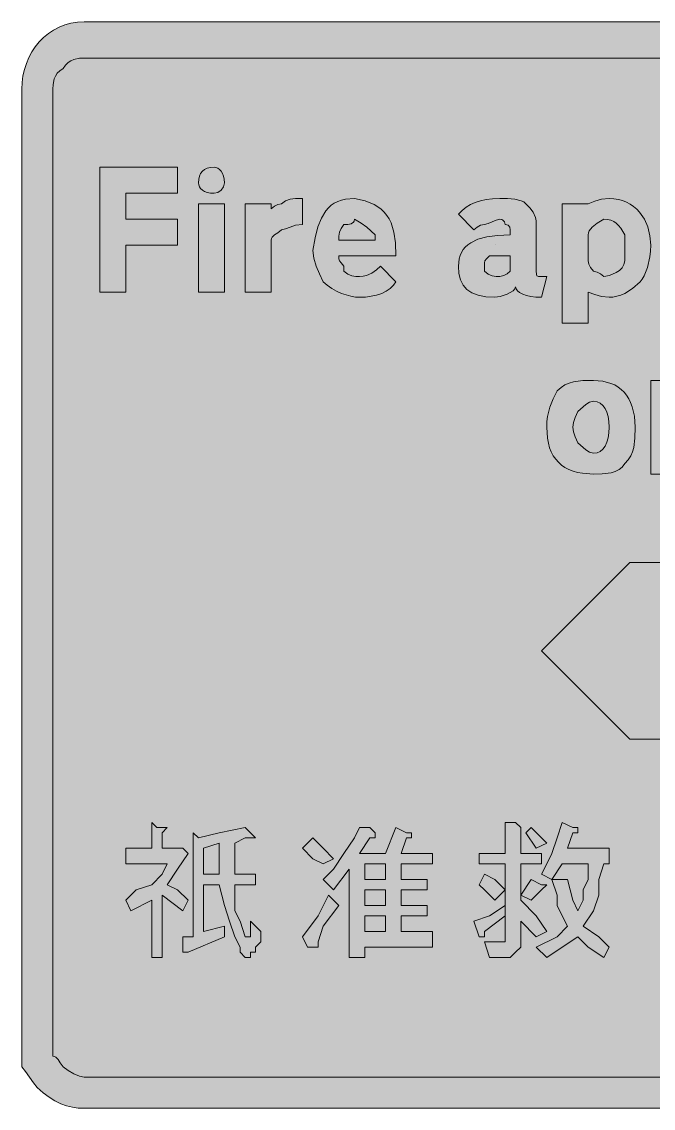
# Model space of a CAD drawing. Header units: metres. Extents: x 123 to 445, y 10 to 261.
# Drawn here: x 122.5 to 268.4, y 9.8 to 260.6 of the extents above; entities that cross this region are included whole.
import ezdxf

# ---------------------------------------------------------------- set-up
doc = ezdxf.new("R2010")
doc.units = ezdxf.units.M
for name, color, linetype, true_color in [('FILL_BLACK_000000', 7, 'Continuous', 0x000000), ('FILL_WHITE_FFFFFF', 7, 'Continuous', 0xffffff), ('STROKE_BLACK_000000', 7, 'Continuous', 0x000000)]:
    doc.layers.add(name, color=color, linetype=linetype, true_color=true_color)

msp = doc.modelspace()

# ---------------------------------------------------------------- hatches: boundary and pattern name
at = {"layer": 'FILL_BLACK_000000', "true_color": 0x000000}
h = msp.add_hatch(color=7, dxfattribs=at)
h.dxf.hatch_style = 1
h.paths.add_polyline_path([(430.95, 260.64), (432.04, 260.45), (433.35, 260.04), (434.66, 259.63), (435.75, 259.44), (437.36, 258.54), (438.75, 257.64), (440.14, 256.74), (441.75, 255.84), (442.63, 254.73), (443.4, 253.29), (443.94, 251.62), (444.15, 249.84), (444.55, 249.34), (444.84, 248.75), (445.2, 247.44), (445.35, 245.04), (445.35, 25.44), (445.29, 24.04), (445.12, 22.57), (444.84, 21.07), (444.45, 19.59), (443.94, 18.16), (443.33, 16.83), (442.59, 15.65), (441.75, 14.64), (440.4, 13.4), (439.05, 12.37), (437.7, 11.54), (436.35, 10.89), (435, 10.41), (433.65, 10.08), (432.3, 9.9), (430.95, 9.84), (136.95, 9.84), (135.6, 9.9), (134.25, 10.08), (132.9, 10.41), (131.55, 10.89), (130.2, 11.54), (128.85, 12.37), (127.5, 13.4), (126.15, 14.64), (125.25, 15.73), (124.35, 17.04), (123.45, 18.35), (122.55, 19.44), (122.55, 25.44), (122.55, 245.04), (122.62, 246.6), (122.82, 248.12), (123.16, 249.6), (123.62, 251.02), (124.2, 252.38), (124.89, 253.67), (125.69, 254.87), (126.6, 255.99), (127.6, 257.01), (128.7, 257.92), (129.89, 258.71), (131.16, 259.38), (132.5, 259.92), (133.92, 260.31), (135.4, 260.56), (136.95, 260.64), (430.95, 260.64)])
h = msp.add_hatch(color=7, dxfattribs=at)
h.dxf.hatch_style = 1
h.paths.add_polyline_path([(146.55, 198.24), (140.55, 198.24), (140.55, 227.04), (158.55, 227.04), (158.55, 221.04), (146.55, 221.04), (146.55, 215.04), (158.55, 215.04), (158.55, 209.04), (146.55, 209.04), (146.55, 198.24)])
h = msp.add_hatch(color=7, dxfattribs=at)
h.dxf.hatch_style = 1
h.paths.add_polyline_path([(169.14, 222.56), (168.6, 221.79), (167.83, 221.25), (166.95, 221.04), (166.11, 221.09), (165.37, 221.25), (164.76, 221.48), (164.25, 221.79), (163.86, 222.15), (163.57, 222.56), (163.41, 222.99), (163.35, 223.44), (163.41, 224.28), (163.57, 225.01), (163.86, 225.63), (164.25, 226.14), (164.76, 226.53), (165.37, 226.81), (166.11, 226.98), (166.95, 227.04), (167.4, 226.98), (167.83, 226.81), (168.24, 226.53), (168.6, 226.14), (168.91, 225.63), (169.14, 225.01), (169.3, 224.28), (169.35, 223.44), (169.14, 222.56)])
h = msp.add_hatch(color=7, dxfattribs=at)
h.dxf.hatch_style = 1
h.paths.add_polyline_path([(163.35, 198.24), (163.35, 218.64), (169.35, 218.64), (169.35, 198.24), (163.35, 198.24)])
h = msp.add_hatch(color=7, dxfattribs=at)
h.dxf.hatch_style = 1
h.paths.add_polyline_path([(174.15, 218.64), (180.15, 218.64), (180.15, 217.44), (180.9, 218.04), (181.67, 218.45), (182.55, 218.64), (183.47, 219.33), (184.5, 219.69), (185.76, 219.82), (187.35, 219.84), (187.35, 213.84), (185.76, 213.65), (184.5, 213.24), (183.47, 212.83), (182.55, 212.64), (181.67, 211.93), (180.9, 211.44), (180.36, 210.95), (180.2, 210.64), (180.15, 210.24), (180.15, 198.24), (174.15, 198.24), (174.15, 218.64)])
h = msp.add_hatch(color=7, dxfattribs=at)
h.dxf.hatch_style = 1
h.paths.add_polyline_path([(195.77, 205.93), (195.9, 205.44), (196.26, 204.95), (196.95, 204.24), (196.95, 203.04), (197.85, 202.35), (198.75, 201.99), (199.65, 201.86), (200.55, 201.84), (201.4, 201.89), (202.14, 202.05), (203.4, 202.59), (204.43, 203.36), (205.35, 204.24), (208.95, 200.64), (208.39, 199.8), (207.64, 199.06), (206.71, 198.45), (205.65, 197.94), (204.47, 197.55), (203.21, 197.26), (201.9, 197.1), (200.55, 197.04), (199.6, 197.1), (198.56, 197.26), (196.35, 197.94), (195.23, 198.45), (194.14, 199.06), (193.1, 199.8), (192.15, 200.64), (191.27, 202.44), (190.5, 204.24), (189.96, 206.04), (189.75, 207.84), (190.26, 210.77), (190.91, 213.26), (191.73, 215.33), (192.75, 216.99), (193.34, 217.67), (193.99, 218.26), (194.71, 218.75), (195.49, 219.15), (196.34, 219.45), (197.26, 219.67), (199.35, 219.84), (201.83, 219.27), (203.89, 218.45), (204.77, 217.94), (205.55, 217.35), (206.24, 216.69), (206.85, 215.94), (207.37, 215.11), (207.81, 214.19), (208.46, 212.08), (208.83, 209.57), (208.95, 206.64), (195.75, 206.64), (195.77, 205.93)])
h.paths.add_polyline_path([(204.15, 211.44), (202.2, 213.24), (200.94, 214.14), (199.35, 215.04), (199.3, 214.64), (199.14, 214.35), (198.6, 213.99), (197.83, 213.86), (196.95, 213.84), (196.26, 212.94), (195.9, 212.04), (195.77, 211.14), (195.75, 210.24), (204.15, 210.24), (204.15, 211.44)], flags=16)
h = msp.add_hatch(color=7, dxfattribs=at)
h.dxf.hatch_style = 1
h.paths.add_polyline_path([(234.84, 213.65), (234.55, 213.79), (234.15, 213.84), (234, 214.44), (233.64, 214.85), (233.35, 214.99), (232.95, 215.04), (232.05, 214.85), (231.15, 214.44), (230.25, 214.03), (229.35, 213.84), (228.47, 213.65), (227.7, 213.24), (226.95, 212.64), (223.35, 216.24), (224.25, 217.08), (225.19, 217.81), (226.18, 218.43), (227.25, 218.94), (228.44, 219.33), (229.76, 219.61), (231.26, 219.78), (232.95, 219.84), (234.73, 219.82), (236.4, 219.69), (237.84, 219.33), (238.45, 219.04), (238.95, 218.64), (239.83, 217.72), (240.6, 216.69), (241.14, 215.43), (241.3, 214.69), (241.35, 213.84), (241.35, 203.04), (241.37, 202.35), (241.5, 201.99), (241.86, 201.86), (242.55, 201.84), (243.75, 201.84), (242.55, 197.04), (241.26, 197.09), (240.09, 197.25), (239.07, 197.48), (238.2, 197.79), (237.5, 198.15), (236.98, 198.56), (236.66, 198.99), (236.55, 199.44), (236.39, 198.99), (235.97, 198.56), (234.6, 197.79), (233.01, 197.25), (231.75, 197.04), (229.67, 197.15), (227.91, 197.49), (226.46, 198.05), (225.3, 198.84), (224.43, 199.85), (223.82, 201.09), (223.46, 202.55), (223.35, 204.24), (223.52, 205.93), (223.74, 206.69), (224.04, 207.39), (224.44, 208.04), (224.93, 208.63), (225.52, 209.16), (226.2, 209.64), (227.86, 210.43), (229.93, 210.99), (232.42, 211.33), (235.35, 211.44), (235.35, 212.64), (235.2, 213.24), (234.84, 213.65)])
h.paths.add_polyline_path([(230.25, 202.35), (231.15, 201.99), (232.05, 201.86), (232.95, 201.84), (233.83, 202.03), (234.6, 202.44), (235.35, 203.04), (235.35, 206.64), (230.55, 206.64), (229.86, 205.93), (229.5, 205.44), (229.37, 204.95), (229.35, 204.24), (229.35, 203.04), (230.25, 202.35)], flags=16)
h = msp.add_hatch(color=7, dxfattribs=at)
h.dxf.hatch_style = 1
h.paths.add_polyline_path([(258.15, 219.84), (259.25, 219.78), (260.29, 219.62), (261.26, 219.36), (262.18, 219), (263.04, 218.54), (263.82, 218), (264.55, 217.39), (265.2, 216.69), (266.29, 215.09), (267.09, 213.26), (267.58, 211.23), (267.75, 209.04), (267.7, 207.69), (267.54, 206.38), (267, 203.94), (266.23, 201.95), (265.8, 201.2), (265.35, 200.64), (263.55, 199.06), (261.75, 197.94), (260.85, 197.55), (259.95, 197.26), (259.05, 197.1), (258.15, 197.04), (256.39, 197.23), (254.85, 197.64), (253.35, 198.24), (253.35, 191.04), (247.35, 191.04), (247.35, 218.64), (253.35, 218.64), (254.85, 219.24), (256.39, 219.65), (258.15, 219.84)])
h.paths.add_polyline_path([(259.8, 202.74), (260.55, 203.25), (261.17, 203.86), (261.59, 204.6), (261.75, 205.44), (261.75, 206.64), (261.75, 210.24), (261.75, 211.44), (260.83, 213.01), (260.34, 213.63), (259.8, 214.14), (259.21, 214.53), (258.54, 214.81), (257.8, 214.98), (256.95, 215.04), (255.37, 214.14), (254.25, 213.24), (253.57, 212.34), (253.41, 211.89), (253.35, 211.44), (253.35, 205.44), (253.5, 204.69), (253.86, 203.92), (254.55, 203.04), (255.43, 202.85), (256.2, 202.44), (256.95, 201.84), (258.21, 202.06), (259.8, 202.74)], flags=16)
h = msp.add_hatch(color=7, dxfattribs=at)
h.dxf.hatch_style = 1
h.paths.add_polyline_path([(263.85, 162.39), (263.56, 161.4), (263.14, 160.46), (262.54, 159.54), (261.75, 158.64), (261.19, 157.85), (260.46, 157.25), (259.58, 156.83), (258.6, 156.54), (256.52, 156.28), (254.55, 156.24), (252.02, 156.41), (250.88, 156.62), (249.82, 156.91), (248.85, 157.29), (247.97, 157.76), (247.17, 158.31), (246.45, 158.94), (245.82, 159.66), (245.27, 160.46), (244.8, 161.34), (244.43, 162.31), (244.13, 163.37), (243.92, 164.51), (243.75, 167.04), (243.8, 168.34), (243.96, 169.53), (244.5, 171.69), (245.27, 173.62), (246.15, 175.44), (247.05, 176.23), (247.97, 176.83), (248.91, 177.25), (249.9, 177.54), (252.06, 177.8), (254.55, 177.84), (256.69, 177.67), (258.58, 177.16), (259.44, 176.79), (260.22, 176.32), (260.95, 175.77), (261.6, 175.14), (262.18, 174.42), (262.69, 173.62), (263.13, 172.74), (263.49, 171.76), (263.98, 169.57), (264.15, 167.04), (264.11, 164.55), (263.85, 162.39)])
h.paths.add_polyline_path([(257.92, 169.5), (257.64, 170.52), (257.25, 171.39), (256.74, 172.09), (256.12, 172.61), (255.39, 172.93), (254.55, 173.04), (253.65, 172.83), (252.75, 172.29), (250.95, 170.64), (250.35, 169.29), (249.94, 168.11), (249.75, 167.04), (249.94, 165.97), (250.35, 164.79), (250.95, 163.44), (252.75, 161.79), (253.65, 161.25), (254.55, 161.04), (255.39, 161.15), (256.12, 161.47), (256.74, 161.99), (257.25, 162.69), (257.64, 163.56), (257.92, 164.58), (258.09, 165.75), (258.15, 167.04), (258.09, 168.33), (257.92, 169.5)], flags=16)
h = msp.add_hatch(color=7, dxfattribs=at)
h.dxf.hatch_style = 1
h.paths.add_polyline_path([(280.95, 156.24), (280.95, 169.44), (280.9, 170.28), (280.74, 171.01), (280.51, 171.63), (280.2, 172.14), (279.84, 172.53), (279.43, 172.81), (279, 172.98), (278.55, 173.04), (277.7, 172.98), (276.96, 172.81), (276.29, 172.53), (275.7, 172.14), (275.16, 171.63), (274.67, 171.01), (273.75, 169.44), (273.75, 156.24), (267.75, 156.24), (267.75, 177.84), (273.75, 177.84), (273.75, 176.64), (274.15, 176.69), (274.46, 176.83), (274.95, 177.24), (275.44, 177.65), (275.75, 177.79), (276.15, 177.84), (278.55, 177.84), (280.63, 177.78), (282.39, 177.58), (283.84, 177.21), (285, 176.64), (285.87, 175.85), (286.48, 174.8), (286.84, 173.48), (286.95, 171.84), (286.95, 170.64), (286.95, 156.24), (280.95, 156.24)])
h = msp.add_hatch(color=7, dxfattribs=at)
h.dxf.hatch_style = 1
h.paths.add_polyline_path([(283.35, 135.84), (270.15, 122.64), (325.35, 122.64), (325.35, 108.24), (270.15, 108.24), (283.35, 95.04), (262.95, 95.04), (242.55, 115.44), (262.95, 135.84), (283.35, 135.84)])
h = msp.add_hatch(color=7, dxfattribs=at)
h.dxf.hatch_style = 1
h.paths.add_polyline_path([(146.55, 69.84), (152.55, 69.84), (152.55, 75.84), (153.75, 74.64), (154.95, 74.64), (156.15, 74.64), (154.95, 73.44), (154.95, 69.84), (159.75, 69.84), (160.95, 68.64), (158.55, 65.04), (156.15, 61.44), (158.55, 60.24), (160.95, 57.84), (159.75, 55.44), (154.95, 59.04), (154.95, 44.64), (152.55, 44.64), (152.55, 57.84), (147.75, 55.44), (146.55, 57.84), (148.95, 60.24), (152.55, 61.44), (154.95, 63.84), (156.15, 66.24), (146.55, 66.24), (146.55, 69.84)])
h = msp.add_hatch(color=7, dxfattribs=at)
h.dxf.hatch_style = 1
h.paths.add_polyline_path([(234.15, 68.64), (234.15, 75.84), (236.55, 75.84), (237.75, 74.64), (237.75, 73.44), (237.75, 68.64), (242.55, 68.64), (242.55, 66.24), (237.75, 66.24), (237.75, 57.84), (241.35, 54.24), (243.75, 50.64), (241.35, 49.44), (237.75, 53.04), (237.75, 48.24), (237.75, 47.04), (236.55, 45.84), (235.35, 44.64), (232.95, 44.64), (230.55, 44.64), (229.35, 48.24), (232.95, 48.24), (234.15, 48.24), (234.15, 49.44), (234.15, 66.24), (228.15, 66.24), (228.15, 68.64), (234.15, 68.64)])
h = msp.add_hatch(color=7, dxfattribs=at)
h.dxf.hatch_style = 1
h.paths.add_polyline_path([(243.75, 66.24), (244.95, 68.64), (246.15, 72.24), (247.35, 75.84), (249.75, 74.64), (250.95, 74.64), (250.95, 73.44), (249.75, 73.44), (248.55, 69.84), (258.15, 69.84), (258.15, 66.24), (256.95, 66.24), (255.75, 62.64), (255.75, 59.04), (254.55, 55.44), (252.15, 51.84), (255.75, 49.44), (258.15, 47.04), (256.95, 44.64), (253.35, 47.04), (250.95, 49.44), (247.35, 47.04), (243.75, 44.64), (241.35, 47.04), (246.15, 49.44), (248.55, 51.84), (247.35, 54.24), (246.15, 56.64), (246.15, 59.04), (244.95, 62.64), (242.55, 63.84), (243.75, 66.24)])
h.paths.add_polyline_path([(248.55, 62.64), (249.75, 57.84), (250.95, 55.44), (252.15, 57.84), (252.15, 60.24), (253.35, 62.64), (253.35, 66.24), (247.35, 66.24), (244.95, 62.64), (248.55, 62.64)], flags=16)
h = msp.add_hatch(color=7, dxfattribs=at)
h.dxf.hatch_style = 1
h.paths.add_polyline_path([(168.15, 73.44), (174.15, 74.64), (175.35, 73.44), (176.55, 72.24), (175.35, 72.24), (174.15, 72.24), (171.75, 71.04), (171.75, 63.84), (176.55, 63.84), (176.55, 61.44), (171.75, 61.44), (171.75, 57.84), (171.75, 55.44), (172.95, 53.04), (174.15, 49.44), (175.35, 49.44), (175.35, 50.64), (175.35, 53.04), (177.75, 50.64), (177.75, 48.24), (176.55, 47.04), (176.55, 45.84), (175.35, 45.84), (175.35, 44.64), (174.15, 44.64), (172.95, 45.84), (172.95, 47.04), (171.75, 49.44), (170.55, 53.04), (169.35, 56.64), (168.15, 61.44), (164.55, 61.44), (164.55, 50.64), (169.35, 51.84), (169.35, 49.44), (160.95, 45.84), (159.75, 45.84), (159.75, 47.04), (159.75, 49.44), (162.15, 49.44), (162.15, 73.44), (163.35, 72.24), (168.15, 73.44)])
h.paths.add_polyline_path([(168.15, 71.04), (164.55, 69.84), (164.55, 63.84), (168.15, 63.84), (168.15, 71.04)], flags=16)
h = msp.add_hatch(color=7, dxfattribs=at)
h.dxf.hatch_style = 1
h.paths.add_polyline_path([(200.55, 74.64), (202.95, 74.64), (204.15, 73.44), (204.15, 72.24), (202.95, 72.24), (200.55, 68.64), (206.55, 68.64), (208.95, 74.64), (211.35, 73.44), (212.55, 73.44), (212.55, 72.24), (211.35, 72.24), (210.15, 68.64), (217.35, 68.64), (217.35, 66.24), (210.15, 66.24), (210.15, 62.64), (216.15, 62.64), (216.15, 60.24), (210.15, 60.24), (210.15, 56.64), (216.15, 56.64), (216.15, 54.24), (210.15, 54.24), (210.15, 50.64), (217.35, 50.64), (217.35, 47.04), (201.75, 47.04), (201.75, 44.64), (198.15, 44.64), (198.15, 65.04), (194.55, 60.24), (192.15, 62.64), (194.55, 65.04), (196.95, 68.64), (199.35, 72.24), (200.55, 74.64)])
h.paths.add_polyline_path([(201.75, 56.64), (206.55, 56.64), (206.55, 60.24), (201.75, 60.24), (201.75, 56.64)], flags=16)
h.paths.add_polyline_path([(201.75, 66.24), (201.75, 62.64), (206.55, 62.64), (206.55, 66.24), (201.75, 66.24)], flags=16)
h.paths.add_polyline_path([(206.55, 54.24), (201.75, 54.24), (201.75, 50.64), (206.55, 50.64), (206.55, 54.24)], flags=16)
h = msp.add_hatch(color=7, dxfattribs=at)
h.dxf.hatch_style = 1
h.paths.add_polyline_path([(243.75, 71.04), (241.35, 69.84), (238.95, 73.44), (240.15, 74.64), (243.75, 71.04)])
h = msp.add_hatch(color=7, dxfattribs=at)
h.dxf.hatch_style = 1
h.paths.add_polyline_path([(189.75, 67.44), (187.35, 69.84), (189.75, 72.24), (192.15, 69.84), (194.55, 67.44), (192.15, 66.24), (189.75, 67.44)])
h = msp.add_hatch(color=7, dxfattribs=at)
h.dxf.hatch_style = 1
h.paths.add_polyline_path([(231.75, 62.64), (234.15, 60.24), (231.75, 57.84), (229.35, 60.24), (228.15, 61.44), (229.35, 63.84), (231.75, 62.64)])
h = msp.add_hatch(color=7, dxfattribs=at)
h.dxf.hatch_style = 1
h.paths.add_polyline_path([(240.15, 62.64), (242.55, 61.44), (243.75, 61.44), (242.55, 60.24), (240.15, 57.84), (237.75, 59.04), (240.15, 62.64)])
h = msp.add_hatch(color=7, dxfattribs=at)
h.dxf.hatch_style = 1
h.paths.add_polyline_path([(190.95, 54.24), (193.35, 59.04), (195.75, 56.64), (192.15, 51.84), (190.95, 48.24), (190.95, 47.04), (189.75, 47.04), (188.55, 47.04), (187.35, 49.44), (190.95, 54.24)])
h = msp.add_hatch(color=7, dxfattribs=at)
h.dxf.hatch_style = 1
h.paths.add_polyline_path([(230.55, 54.24), (234.15, 56.64), (234.15, 54.24), (229.35, 50.64), (229.35, 49.44), (228.15, 49.44), (226.95, 53.04), (230.55, 54.24)])
at = {"layer": 'FILL_WHITE_FFFFFF', "true_color": 0xffffff}
h = msp.add_hatch(color=7, dxfattribs=at)
h.dxf.hatch_style = 1
h.paths.add_polyline_path([(430.95, 252.24), (433.35, 252.24), (435.75, 249.84), (436.15, 249.79), (436.46, 249.63), (436.95, 249.09), (437.44, 248.32), (438.15, 247.44), (438.15, 245.04), (438.15, 25.44), (438.1, 24.59), (437.94, 23.83), (437.4, 22.44), (435.75, 19.44), (435.35, 19.39), (435.04, 19.25), (434.55, 18.84), (434.06, 18.43), (433.75, 18.29), (433.35, 18.24), (432.47, 18.05), (431.7, 17.64), (430.95, 17.04), (136.95, 17.04), (135.86, 17.25), (134.55, 17.79), (133.24, 18.56), (132.15, 19.44), (131.44, 20.32), (130.95, 21.09), (130.46, 21.63), (130.15, 21.79), (129.75, 21.84), (129.75, 25.44), (129.75, 245.04), (129.79, 246.13), (130.05, 247.44), (130.34, 248.11), (130.76, 248.75), (131.36, 249.34), (132.15, 249.84), (132.65, 250.63), (133.24, 251.23), (133.88, 251.65), (134.55, 251.94), (135.86, 252.2), (136.95, 252.24), (430.95, 252.24)])

# ---------------------------------------------------------------- linework, layer by layer
at = {"layer": 'FILL_BLACK_000000', "lineweight": 0, "true_color": 0x000000}
for points in [[(430.95, 9.84), (136.95, 9.84), (135.6, 9.9), (134.25, 10.08), (132.9, 10.41), (131.55, 10.89), (130.2, 11.54), (128.85, 12.37), (127.5, 13.4), (126.15, 14.64), (125.25, 15.73), (124.35, 17.04), (123.45, 18.35), (122.55, 19.44), (122.55, 25.44), (122.55, 245.04), (122.62, 246.6), (122.82, 248.12), (123.16, 249.6), (123.62, 251.02), (124.2, 252.38), (124.89, 253.67), (125.69, 254.87), (126.6, 255.99), (127.6, 257.01), (128.7, 257.92), (129.89, 258.71), (131.16, 259.38), (132.5, 259.92), (133.92, 260.31), (135.4, 260.56), (136.95, 260.64), (430.95, 260.64)], [(273.75, 156.24), (267.75, 156.24), (267.75, 177.84), (273.75, 177.84)]]:
    msp.add_lwpolyline(points, dxfattribs=at)
for points in [[(146.55, 198.24), (140.55, 198.24), (140.55, 227.04), (158.55, 227.04), (158.55, 221.04), (146.55, 221.04), (146.55, 215.04), (158.55, 215.04), (158.55, 209.04), (146.55, 209.04)], [(169.14, 222.56), (168.6, 221.79), (167.83, 221.25), (166.95, 221.04), (166.11, 221.09), (165.37, 221.25), (164.76, 221.48), (164.25, 221.79), (163.86, 222.15), (163.57, 222.56), (163.41, 222.99), (163.35, 223.44), (163.41, 224.28), (163.57, 225.01), (163.86, 225.63), (164.25, 226.14), (164.76, 226.53), (165.37, 226.81), (166.11, 226.98), (166.95, 227.04), (167.4, 226.98), (167.83, 226.81), (168.24, 226.53), (168.6, 226.14), (168.91, 225.63), (169.14, 225.01), (169.3, 224.28), (169.35, 223.44)], [(163.35, 198.24), (163.35, 218.64), (169.35, 218.64), (169.35, 198.24)], [(174.15, 218.64), (180.15, 218.64), (180.15, 217.44), (180.9, 218.04), (181.67, 218.45), (182.55, 218.64), (183.47, 219.33), (184.5, 219.69), (185.76, 219.82), (187.35, 219.84), (187.35, 213.84), (185.76, 213.65), (184.5, 213.24), (183.47, 212.83), (182.55, 212.64), (181.67, 211.93), (180.9, 211.44), (180.36, 210.95), (180.2, 210.64), (180.15, 210.24), (180.15, 198.24), (174.15, 198.24)], [(195.77, 205.93), (195.9, 205.44), (196.26, 204.95), (196.95, 204.24), (196.95, 203.04), (197.85, 202.35), (198.75, 201.99), (199.65, 201.86), (200.55, 201.84), (201.4, 201.89), (202.14, 202.05), (203.4, 202.59), (204.43, 203.36), (205.35, 204.24), (208.95, 200.64), (208.39, 199.8), (207.64, 199.06), (206.71, 198.45), (205.65, 197.94), (204.47, 197.55), (203.21, 197.26), (201.9, 197.1), (200.55, 197.04), (199.6, 197.1), (198.56, 197.26), (196.35, 197.94), (195.23, 198.45), (194.14, 199.06), (193.1, 199.8), (192.15, 200.64), (191.27, 202.44), (190.5, 204.24), (189.96, 206.04), (189.75, 207.84), (190.26, 210.77), (190.91, 213.26), (191.73, 215.33), (192.75, 216.99), (193.34, 217.67), (193.99, 218.26), (194.71, 218.75), (195.49, 219.15), (196.34, 219.45), (197.26, 219.67), (199.35, 219.84), (201.83, 219.27), (203.89, 218.45), (204.77, 217.94), (205.55, 217.35), (206.24, 216.69), (206.85, 215.94), (207.37, 215.11), (207.81, 214.19), (208.46, 212.08), (208.83, 209.57), (208.95, 206.64), (195.75, 206.64)], [(234.84, 213.65), (234.55, 213.79), (234.15, 213.84), (234, 214.44), (233.64, 214.85), (233.35, 214.99), (232.95, 215.04), (232.05, 214.85), (231.15, 214.44), (230.25, 214.03), (229.35, 213.84), (228.47, 213.65), (227.7, 213.24), (226.95, 212.64), (223.35, 216.24), (224.25, 217.08), (225.19, 217.81), (226.18, 218.43), (227.25, 218.94), (228.44, 219.33), (229.76, 219.61), (231.26, 219.78), (232.95, 219.84), (234.73, 219.82), (236.4, 219.69), (237.84, 219.33), (238.45, 219.04), (238.95, 218.64), (239.83, 217.72), (240.6, 216.69), (241.14, 215.43), (241.3, 214.69), (241.35, 213.84), (241.35, 203.04), (241.37, 202.35), (241.5, 201.99), (241.86, 201.86), (242.55, 201.84), (243.75, 201.84), (242.55, 197.04), (241.26, 197.09), (240.09, 197.25), (239.07, 197.48), (238.2, 197.79), (237.5, 198.15), (236.98, 198.56), (236.66, 198.99), (236.55, 199.44), (236.39, 198.99), (235.97, 198.56), (234.6, 197.79), (233.01, 197.25), (231.75, 197.04), (229.67, 197.15), (227.91, 197.49), (226.46, 198.05), (225.3, 198.84), (224.43, 199.85), (223.82, 201.09), (223.46, 202.55), (223.35, 204.24), (223.52, 205.93), (223.74, 206.69), (224.04, 207.39), (224.44, 208.04), (224.93, 208.63), (225.52, 209.16), (226.2, 209.64), (227.86, 210.43), (229.93, 210.99), (232.42, 211.33), (235.35, 211.44), (235.35, 212.64), (235.2, 213.24)], [(258.15, 219.84), (259.25, 219.78), (260.29, 219.62), (261.26, 219.36), (262.18, 219), (263.04, 218.54), (263.82, 218), (264.55, 217.39), (265.2, 216.69), (266.29, 215.09), (267.09, 213.26), (267.58, 211.23), (267.75, 209.04), (267.7, 207.69), (267.54, 206.38), (267, 203.94), (266.23, 201.95), (265.8, 201.2), (265.35, 200.64), (263.55, 199.06), (261.75, 197.94), (260.85, 197.55), (259.95, 197.26), (259.05, 197.1), (258.15, 197.04), (256.39, 197.23), (254.85, 197.64), (253.35, 198.24), (253.35, 191.04), (247.35, 191.04), (247.35, 218.64), (253.35, 218.64), (254.85, 219.24), (256.39, 219.65)], [(204.15, 211.44), (202.2, 213.24), (200.94, 214.14), (199.35, 215.04), (199.3, 214.64), (199.14, 214.35), (198.6, 213.99), (197.83, 213.86), (196.95, 213.84), (196.26, 212.94), (195.9, 212.04), (195.77, 211.14), (195.75, 210.24), (204.15, 210.24)], [(259.8, 202.74), (260.55, 203.25), (261.17, 203.86), (261.59, 204.6), (261.75, 205.44), (261.75, 206.64), (261.75, 210.24), (261.75, 211.44), (260.83, 213.01), (260.34, 213.63), (259.8, 214.14), (259.21, 214.53), (258.54, 214.81), (257.8, 214.98), (256.95, 215.04), (255.37, 214.14), (254.25, 213.24), (253.57, 212.34), (253.41, 211.89), (253.35, 211.44), (253.35, 205.44), (253.5, 204.69), (253.86, 203.92), (254.55, 203.04), (255.43, 202.85), (256.2, 202.44), (256.95, 201.84), (258.21, 202.06)], [(230.25, 202.35), (231.15, 201.99), (232.05, 201.86), (232.95, 201.84), (233.83, 202.03), (234.6, 202.44), (235.35, 203.04), (235.35, 206.64), (230.55, 206.64), (229.86, 205.93), (229.5, 205.44), (229.37, 204.95), (229.35, 204.24), (229.35, 203.04)], [(263.85, 162.39), (263.56, 161.4), (263.14, 160.46), (262.54, 159.54), (261.75, 158.64), (261.19, 157.85), (260.46, 157.25), (259.58, 156.83), (258.6, 156.54), (256.52, 156.28), (254.55, 156.24), (252.02, 156.41), (250.88, 156.62), (249.82, 156.91), (248.85, 157.29), (247.97, 157.76), (247.17, 158.31), (246.45, 158.94), (245.82, 159.66), (245.27, 160.46), (244.8, 161.34), (244.43, 162.31), (244.13, 163.37), (243.92, 164.51), (243.75, 167.04), (243.8, 168.34), (243.96, 169.53), (244.5, 171.69), (245.27, 173.62), (246.15, 175.44), (247.05, 176.23), (247.97, 176.83), (248.91, 177.25), (249.9, 177.54), (252.06, 177.8), (254.55, 177.84), (256.69, 177.67), (258.58, 177.16), (259.44, 176.79), (260.22, 176.32), (260.95, 175.77), (261.6, 175.14), (262.18, 174.42), (262.69, 173.62), (263.13, 172.74), (263.49, 171.76), (263.98, 169.57), (264.15, 167.04), (264.11, 164.55)], [(257.92, 169.5), (257.64, 170.52), (257.25, 171.39), (256.74, 172.09), (256.12, 172.61), (255.39, 172.93), (254.55, 173.04), (253.65, 172.83), (252.75, 172.29), (250.95, 170.64), (250.35, 169.29), (249.94, 168.11), (249.75, 167.04), (249.94, 165.97), (250.35, 164.79), (250.95, 163.44), (252.75, 161.79), (253.65, 161.25), (254.55, 161.04), (255.39, 161.15), (256.12, 161.47), (256.74, 161.99), (257.25, 162.69), (257.64, 163.56), (257.92, 164.58), (258.09, 165.75), (258.15, 167.04), (258.09, 168.33)], [(283.35, 135.84), (270.15, 122.64), (325.35, 122.64), (325.35, 108.24), (270.15, 108.24), (283.35, 95.04), (262.95, 95.04), (242.55, 115.44), (262.95, 135.84)], [(146.55, 69.84), (152.55, 69.84), (152.55, 75.84), (153.75, 74.64), (154.95, 74.64), (156.15, 74.64), (154.95, 73.44), (154.95, 69.84), (159.75, 69.84), (160.95, 68.64), (158.55, 65.04), (156.15, 61.44), (158.55, 60.24), (160.95, 57.84), (159.75, 55.44), (154.95, 59.04), (154.95, 44.64), (152.55, 44.64), (152.55, 57.84), (147.75, 55.44), (146.55, 57.84), (148.95, 60.24), (152.55, 61.44), (154.95, 63.84), (156.15, 66.24), (146.55, 66.24)], [(234.15, 68.64), (234.15, 75.84), (236.55, 75.84), (237.75, 74.64), (237.75, 73.44), (237.75, 68.64), (242.55, 68.64), (242.55, 66.24), (237.75, 66.24), (237.75, 57.84), (241.35, 54.24), (243.75, 50.64), (241.35, 49.44), (237.75, 53.04), (237.75, 48.24), (237.75, 47.04), (236.55, 45.84), (235.35, 44.64), (232.95, 44.64), (230.55, 44.64), (229.35, 48.24), (232.95, 48.24), (234.15, 48.24), (234.15, 49.44), (234.15, 66.24), (228.15, 66.24), (228.15, 68.64)], [(243.75, 66.24), (244.95, 68.64), (246.15, 72.24), (247.35, 75.84), (249.75, 74.64), (250.95, 74.64), (250.95, 73.44), (249.75, 73.44), (248.55, 69.84), (258.15, 69.84), (258.15, 66.24), (256.95, 66.24), (255.75, 62.64), (255.75, 59.04), (254.55, 55.44), (252.15, 51.84), (255.75, 49.44), (258.15, 47.04), (256.95, 44.64), (253.35, 47.04), (250.95, 49.44), (247.35, 47.04), (243.75, 44.64), (241.35, 47.04), (246.15, 49.44), (248.55, 51.84), (247.35, 54.24), (246.15, 56.64), (246.15, 59.04), (244.95, 62.64), (242.55, 63.84)], [(168.15, 73.44), (174.15, 74.64), (175.35, 73.44), (176.55, 72.24), (175.35, 72.24), (174.15, 72.24), (171.75, 71.04), (171.75, 63.84), (176.55, 63.84), (176.55, 61.44), (171.75, 61.44), (171.75, 57.84), (171.75, 55.44), (172.95, 53.04), (174.15, 49.44), (175.35, 49.44), (175.35, 50.64), (175.35, 53.04), (177.75, 50.64), (177.75, 48.24), (176.55, 47.04), (176.55, 45.84), (175.35, 45.84), (175.35, 44.64), (174.15, 44.64), (172.95, 45.84), (172.95, 47.04), (171.75, 49.44), (170.55, 53.04), (169.35, 56.64), (168.15, 61.44), (164.55, 61.44), (164.55, 50.64), (169.35, 51.84), (169.35, 49.44), (160.95, 45.84), (159.75, 45.84), (159.75, 47.04), (159.75, 49.44), (162.15, 49.44), (162.15, 73.44), (163.35, 72.24)], [(200.55, 74.64), (202.95, 74.64), (204.15, 73.44), (204.15, 72.24), (202.95, 72.24), (200.55, 68.64), (206.55, 68.64), (208.95, 74.64), (211.35, 73.44), (212.55, 73.44), (212.55, 72.24), (211.35, 72.24), (210.15, 68.64), (217.35, 68.64), (217.35, 66.24), (210.15, 66.24), (210.15, 62.64), (216.15, 62.64), (216.15, 60.24), (210.15, 60.24), (210.15, 56.64), (216.15, 56.64), (216.15, 54.24), (210.15, 54.24), (210.15, 50.64), (217.35, 50.64), (217.35, 47.04), (201.75, 47.04), (201.75, 44.64), (198.15, 44.64), (198.15, 65.04), (194.55, 60.24), (192.15, 62.64), (194.55, 65.04), (196.95, 68.64), (199.35, 72.24)], [(243.75, 71.04), (241.35, 69.84), (238.95, 73.44), (240.15, 74.64)], [(168.15, 71.04), (164.55, 69.84), (164.55, 63.84), (168.15, 63.84)], [(189.75, 67.44), (187.35, 69.84), (189.75, 72.24), (192.15, 69.84), (194.55, 67.44), (192.15, 66.24)], [(201.75, 66.24), (201.75, 62.64), (206.55, 62.64), (206.55, 66.24)], [(248.55, 62.64), (249.75, 57.84), (250.95, 55.44), (252.15, 57.84), (252.15, 60.24), (253.35, 62.64), (253.35, 66.24), (247.35, 66.24), (244.95, 62.64)], [(231.75, 62.64), (234.15, 60.24), (231.75, 57.84), (229.35, 60.24), (228.15, 61.44), (229.35, 63.84)], [(201.75, 56.64), (206.55, 56.64), (206.55, 60.24), (201.75, 60.24)], [(240.15, 62.64), (242.55, 61.44), (243.75, 61.44), (242.55, 60.24), (240.15, 57.84), (237.75, 59.04)], [(190.95, 54.24), (193.35, 59.04), (195.75, 56.64), (192.15, 51.84), (190.95, 48.24), (190.95, 47.04), (189.75, 47.04), (188.55, 47.04), (187.35, 49.44)], [(230.55, 54.24), (234.15, 56.64), (234.15, 54.24), (229.35, 50.64), (229.35, 49.44), (228.15, 49.44), (226.95, 53.04)], [(206.55, 54.24), (201.75, 54.24), (201.75, 50.64), (206.55, 50.64)]]:
    msp.add_lwpolyline(points, close=True, dxfattribs=at)
at = {"layer": 'FILL_WHITE_FFFFFF', "lineweight": 0, "true_color": 0x000000}
msp.add_lwpolyline([(430.95, 17.04), (136.95, 17.04), (135.86, 17.25), (134.55, 17.79), (133.24, 18.56), (132.15, 19.44), (131.44, 20.32), (130.95, 21.09), (130.46, 21.63), (130.15, 21.79), (129.75, 21.84), (129.75, 25.44), (129.75, 245.04), (129.79, 246.13), (130.05, 247.44), (130.34, 248.11), (130.76, 248.75), (131.36, 249.34), (132.15, 249.84), (132.65, 250.63), (133.24, 251.23), (133.88, 251.65), (134.55, 251.94), (135.86, 252.2), (136.95, 252.24), (430.95, 252.24)], dxfattribs=at)
at = {"layer": 'STROKE_BLACK_000000', "lineweight": 0, "true_color": 0x000000}
msp.add_lwpolyline([(231.95, 209.28), (231.95, 209.28)], dxfattribs=at)

doc.saveas('drawing.dxf')
